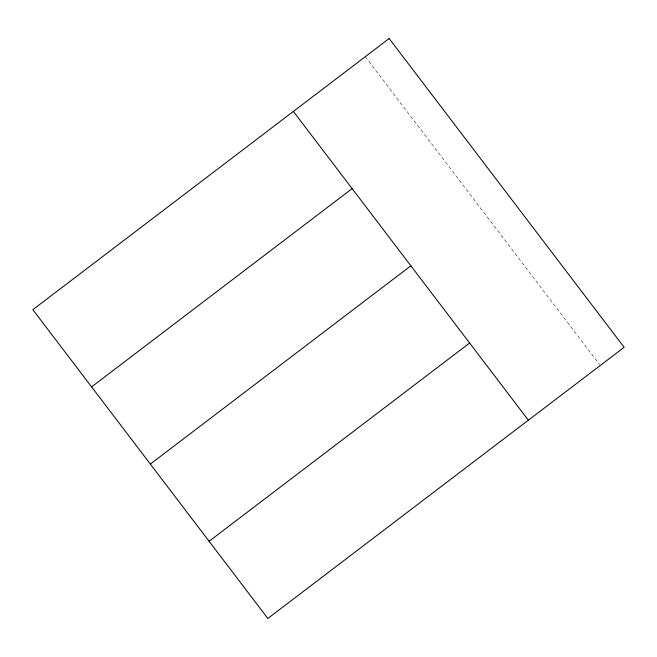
<?xml version="1.0" encoding="UTF-8"?>
<svg xmlns="http://www.w3.org/2000/svg" width="657" height="657" viewBox="0 0 657 657"><rect width="100%" height="100%" fill="white"/><g stroke="black" fill="none" stroke-linecap="round" stroke-linejoin="round"><path stroke-width="0.49" stroke-dasharray="3.29 2.46" d="M365.284 56.691L599.66 364.651"/><path stroke-width="0.99" d="M91.602 386.891L352.119 188.616M150.346 464.08L410.871 265.814M209.098 541.278L469.615 343.011M293.375 111.427L528.368 420.201M389.158 38.525L32.85 309.693L267.842 618.475L624.15 347.307L389.158 38.525"/></g></svg>
